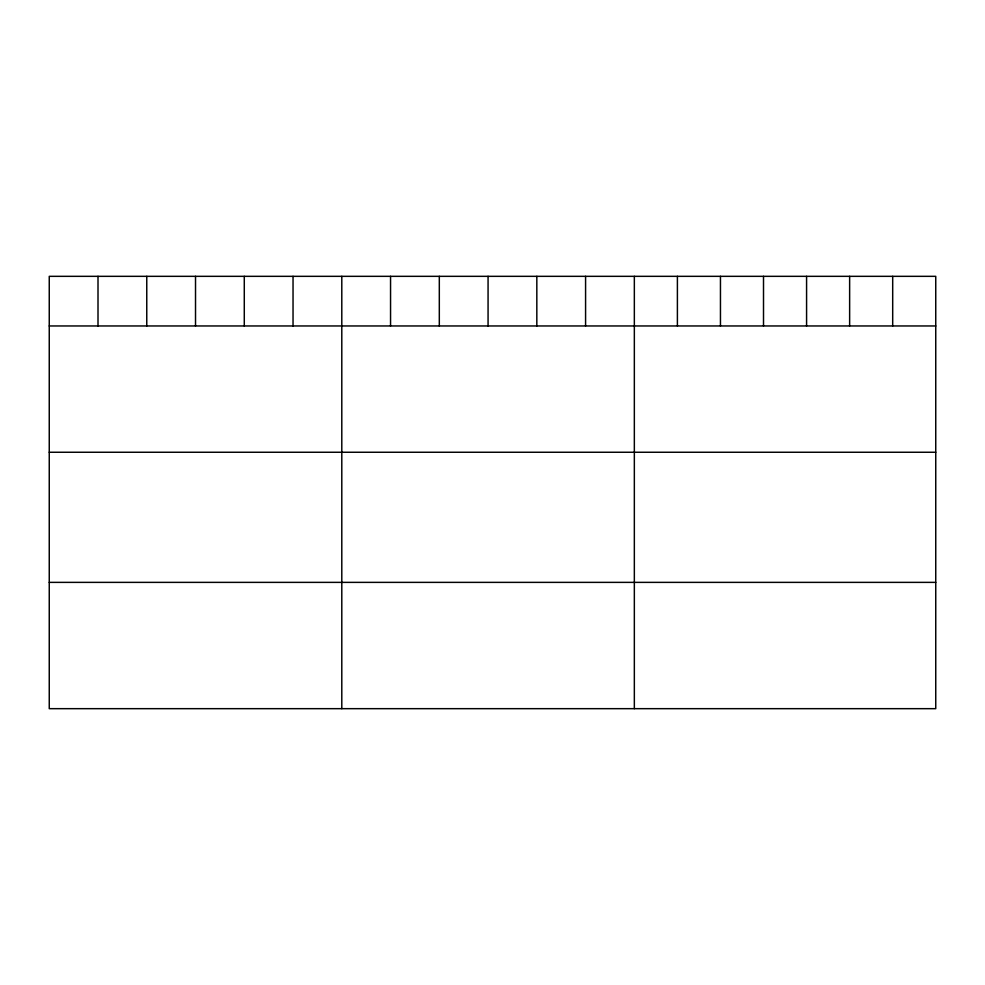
<?xml version="1.0" encoding="UTF-8"?>
<svg xmlns="http://www.w3.org/2000/svg" width="985" height="985" viewBox="0 0 985 985"><rect width="100%" height="100%" fill="white"/><g stroke="black" fill="none" stroke-linecap="round" stroke-linejoin="round"><path stroke-width="1.48" d="M935.75 325.961L935.75 708.671L49.25 708.671L49.25 276.329L935.75 276.329L935.75 325.961L49.25 325.961M49.25 452.25L935.75 452.25M49.25 582.369L935.75 582.369M892.693 276.329L892.693 325.961M849.636 276.329L849.636 325.961M806.58 276.329L806.58 325.961M763.51 276.329L763.51 325.961M720.454 276.329L720.454 325.961M677.397 276.329L677.397 325.961M634.34 276.329L634.34 708.671M585.582 276.329L585.582 325.961M536.825 276.329L536.825 325.961M488.067 276.329L488.067 325.961M439.31 276.329L439.31 325.961M390.552 276.329L390.552 325.961M341.795 276.329L341.795 708.671M293.037 276.329L293.037 325.961M244.28 276.329L244.28 325.961M195.523 276.329L195.523 325.961M146.765 276.329L146.765 325.961M98.007 276.329L98.007 325.961"/></g></svg>
